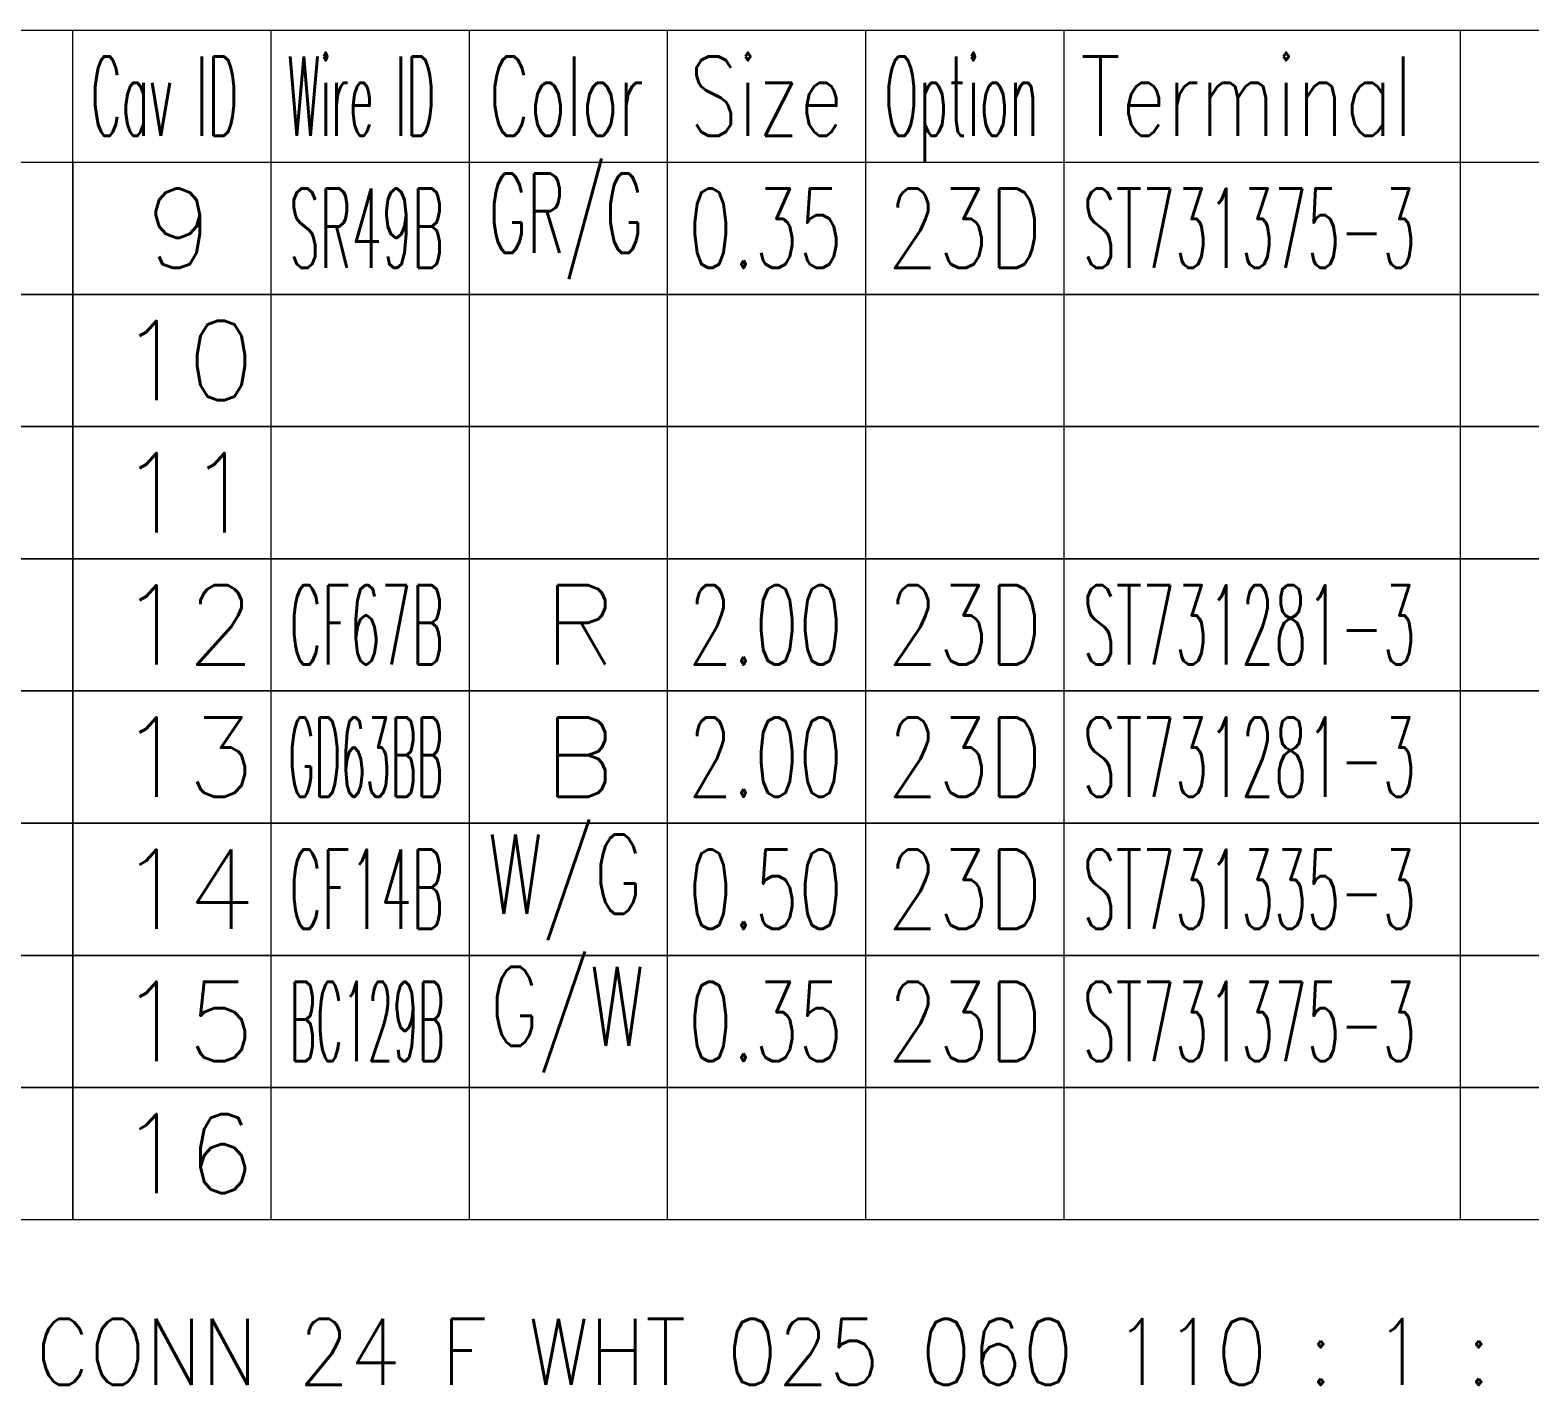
# Model space of a CAD drawing. Header units: inches. Extents: x 47316 to 59086, y 3141 to 11743.
# Drawn here: x 51145.6 to 51202.3, y 5886 to 5937.3 of the extents above; entities that cross this region are included whole.
import ezdxf

# ---------------------------------------------------------------- set-up
doc = ezdxf.new("R2010")
doc.units = ezdxf.units.IN
doc.header["$MEASUREMENT"] = 0
doc.styles.get("Standard").update_dxf_attribs({"font": ''})
doc.styles.get('Standard').set_extended_font_data('SimSun')

msp = doc.modelspace()

# ---------------------------------------------------------------- linework, layer by layer
at = {"color": 0, "linetype": 'Continuous', "lineweight": 15}
for p, q in [((51064.721, 5937.282), (51312.221, 5937.282)), ((51064.721, 5932.282), (51312.221, 5932.282))]:
    msp.add_line(p, q, dxfattribs=at)
at = {"color": 7, "linetype": 'Continuous', "lineweight": 15}
for p, q in [((51147.221, 5932.282), (51147.221, 5937.282)), ((51154.721, 5932.282), (51154.721, 5937.282)), ((51162.221, 5932.282), (51162.221, 5937.282)), ((51169.721, 5932.282), (51169.721, 5937.282)), ((51177.221, 5932.282), (51177.221, 5937.282)), ((51184.721, 5932.282), (51184.721, 5937.282)), ((51199.721, 5932.282), (51199.721, 5937.282))]:
    msp.add_line(p, q, dxfattribs=at)
at = {"color": 102, "linetype": 'Continuous', "lineweight": 15}
for p, q in [((51154.721, 5927.282), (51154.721, 5932.282)), ((51162.221, 5927.282), (51162.221, 5932.282)), ((51169.721, 5927.282), (51169.721, 5932.282)), ((51177.221, 5927.282), (51177.221, 5932.282)), ((51184.721, 5927.282), (51184.721, 5932.282)), ((51199.721, 5927.282), (51199.721, 5932.282)), ((51154.721, 5922.282), (51154.721, 5927.282)), ((51162.221, 5922.282), (51162.221, 5927.282)), ((51169.721, 5922.282), (51169.721, 5927.282)), ((51177.221, 5922.282), (51177.221, 5927.282)), ((51184.721, 5922.282), (51184.721, 5927.282)), ((51199.721, 5922.282), (51199.721, 5927.282)), ((51154.721, 5917.282), (51154.721, 5922.282)), ((51162.221, 5917.282), (51162.221, 5922.282)), ((51169.721, 5917.282), (51169.721, 5922.282)), ((51177.221, 5917.282), (51177.221, 5922.282)), ((51184.721, 5917.282), (51184.721, 5922.282)), ((51199.721, 5917.282), (51199.721, 5922.282)), ((51154.721, 5912.282), (51154.721, 5917.282)), ((51162.221, 5912.282), (51162.221, 5917.282)), ((51169.721, 5912.282), (51169.721, 5917.282)), ((51177.221, 5912.282), (51177.221, 5917.282)), ((51184.721, 5912.282), (51184.721, 5917.282)), ((51199.721, 5912.282), (51199.721, 5917.282)), ((51154.721, 5907.282), (51154.721, 5912.282)), ((51162.221, 5907.282), (51162.221, 5912.282)), ((51169.721, 5907.282), (51169.721, 5912.282)), ((51177.221, 5907.282), (51177.221, 5912.282)), ((51184.721, 5907.282), (51184.721, 5912.282)), ((51199.721, 5907.282), (51199.721, 5912.282)), ((51154.721, 5902.282), (51154.721, 5907.282)), ((51162.221, 5902.282), (51162.221, 5907.282)), ((51169.721, 5902.282), (51169.721, 5907.282)), ((51177.221, 5902.282), (51177.221, 5907.282)), ((51184.721, 5902.282), (51184.721, 5907.282)), ((51199.721, 5902.282), (51199.721, 5907.282)), ((51154.721, 5897.282), (51154.721, 5902.282)), ((51162.221, 5897.282), (51162.221, 5902.282)), ((51169.721, 5897.282), (51169.721, 5902.282)), ((51177.221, 5897.282), (51177.221, 5902.282)), ((51184.721, 5897.282), (51184.721, 5902.282)), ((51199.721, 5897.282), (51199.721, 5902.282)), ((51154.721, 5892.282), (51154.721, 5897.282)), ((51162.221, 5892.282), (51162.221, 5897.282)), ((51169.721, 5892.282), (51169.721, 5897.282)), ((51177.221, 5892.282), (51177.221, 5897.282)), ((51184.721, 5892.282), (51184.721, 5897.282)), ((51199.721, 5892.282), (51199.721, 5897.282))]:
    msp.add_line(p, q, dxfattribs=at)
at = {"color": 0, "linetype": 'Continuous', "lineweight": 15}
for points in [[(51064.721, 5927.282), (51064.721, 5932.282), (51147.221, 5932.282), (51147.221, 5927.282)], [(51147.221, 5927.282), (51147.221, 5932.282), (51229.721, 5932.282), (51229.721, 5927.282)], [(51064.721, 5922.282), (51064.721, 5927.282), (51147.221, 5927.282), (51147.221, 5922.282)], [(51147.221, 5922.282), (51147.221, 5927.282), (51229.721, 5927.282), (51229.721, 5922.282)], [(51064.721, 5917.282), (51064.721, 5922.282), (51147.221, 5922.282), (51147.221, 5917.282)], [(51147.221, 5917.282), (51147.221, 5922.282), (51229.721, 5922.282), (51229.721, 5917.282)], [(51064.721, 5912.282), (51064.721, 5917.282), (51147.221, 5917.282), (51147.221, 5912.282)], [(51147.221, 5912.282), (51147.221, 5917.282), (51229.721, 5917.282), (51229.721, 5912.282)], [(51064.721, 5907.282), (51064.721, 5912.282), (51147.221, 5912.282), (51147.221, 5907.282)], [(51147.221, 5907.282), (51147.221, 5912.282), (51229.721, 5912.282), (51229.721, 5907.282)], [(51064.721, 5902.282), (51064.721, 5907.282), (51147.221, 5907.282), (51147.221, 5902.282)], [(51147.221, 5902.282), (51147.221, 5907.282), (51229.721, 5907.282), (51229.721, 5902.282)], [(51064.721, 5897.282), (51064.721, 5902.282), (51147.221, 5902.282), (51147.221, 5897.282)], [(51147.221, 5897.282), (51147.221, 5902.282), (51229.721, 5902.282), (51229.721, 5897.282)], [(51064.721, 5892.282), (51064.721, 5897.282), (51147.221, 5897.282), (51147.221, 5892.282)], [(51147.221, 5892.282), (51147.221, 5897.282), (51229.721, 5897.282), (51229.721, 5892.282)]]:
    msp.add_lwpolyline(points, close=True, dxfattribs=at)

# ---------------------------------------------------------------- texts
at = {"color": 7, "linetype": 'Continuous', "lineweight": 15, "char_height": 3, "attachment_point": 1}
for s, insert, width in [('\\Fromans.shx;\\W0.4292452830;\\T1.0000000000;\\o\\lCav ID', (51147.905, 5936.282), 6.5), ('\\Fromans.shx;\\W0.4026548673;\\T1.0000000000;\\o\\lWire ID', (51155.336, 5936.282), 6.5), ('\\Fromans.shx;\\W0.5687500000;\\T1.0000000000;\\o\\lColor', (51162.965, 5936.282), 6.5), ('\\Fromans.shx;\\W0.7222222222;\\T1.0000000000;\\o\\lSize', (51170.53, 5936.282), 6.5), ('\\Fromans.shx;\\W0.4595959596;\\T1.0000000000;\\o\\lOption', (51177.918, 5936.282), 6.5), ('\\Fromans.shx;\\W0.7480916031;\\T1.0000000000;\\o\\lTerminal', (51185.328, 5936.282), 14), ('\\Fromans.shx;\\W1.0000000000;\\T1.0000000000;\\o\\l9', (51149.971, 5931.282), 2.85714), ('\\Fromans.shx;\\W1.0000000000;\\T1.0000000000;\\o\\l10', (51148.971, 5926.282), 5.71429), ('\\Fromans.shx;\\W1.0000000000;\\T1.0000000000;\\o\\l11', (51148.971, 5921.282), 5.71429), ('\\Fromans.shx;\\W1.0000000000;\\T1.0000000000;\\o\\l12', (51148.971, 5916.282), 5.71429), ('\\Fromans.shx;\\W1.0000000000;\\T1.0000000000;\\o\\l13', (51148.971, 5911.282), 5.71429), ('\\Fromans.shx;\\W1.0000000000;\\T1.0000000000;\\o\\l14', (51148.971, 5906.282), 5.71429), ('\\Fromans.shx;\\W1.0000000000;\\T1.0000000000;\\o\\l15', (51148.971, 5901.282), 5.71429), ('\\Fromans.shx;\\W1.0000000000;\\T1.0000000000;\\o\\l16', (51148.971, 5896.282), 5.71429)]:
    msp.add_mtext(s, dxfattribs=dict(at, insert=insert, width=width))
at = {"color": 140, "linetype": 'Continuous', "lineweight": 15, "char_height": 3, "attachment_point": 1}
for s, insert, width in [('\\Fromans.shx;\\W0.5352941176;\\T1.0000000000;\\o\\lGR/G', (51162.95, 5931.854), 6.5), ('\\Fromans.shx;\\W0.7459016393;\\T1.0000000000;\\o\\l23D', (51178.041, 5931.282), 6.5), ('\\Fromans.shx;\\W1.0000000000;\\T1.0000000000;\\o\\lR', (51165.042, 5916.282), 3), ('\\Fromans.shx;\\W0.7459016393;\\T1.0000000000;\\o\\l23D', (51178.041, 5916.282), 6.5), ('\\Fromans.shx;\\W1.0000000000;\\T1.0000000000;\\o\\lB', (51165.042, 5911.282), 3), ('\\Fromans.shx;\\W0.7459016393;\\T1.0000000000;\\o\\l23D', (51178.041, 5911.282), 6.5), ('\\Fromans.shx;\\W0.6791044776;\\T1.0000000000;\\o\\lW/G', (51162.915, 5906.854), 6.5), ('\\Fromans.shx;\\W0.7459016393;\\T1.0000000000;\\o\\l23D', (51178.041, 5906.282), 6.5), ('\\Fromans.shx;\\W0.6791044776;\\T1.0000000000;\\o\\lG/W', (51163.012, 5901.854), 6.5), ('\\Fromans.shx;\\W0.7459016393;\\T1.0000000000;\\o\\l23D', (51178.041, 5901.282), 6.5)]:
    msp.add_mtext(s, dxfattribs=dict(at, insert=insert, width=width))
at = {"color": 21, "linetype": 'Continuous', "lineweight": 15, "char_height": 3, "attachment_point": 1}
for s, insert, width in [('\\Fromans.shx;\\W0.4460784314;\\T1.0000000000;\\o\\lSR49B', (51155.412, 5931.282), 6.5), ('\\Fromans.shx;\\W0.6500000000;\\T1.0000000000;\\o\\l0.35', (51170.499, 5931.282), 6.5), ('\\Fromans.shx;\\W0.4851485149;\\T1.0000000000;\\o\\lST731375-3', (51185.429, 5931.282), 14), ('\\Fromans.shx;\\W0.4550000000;\\T1.0000000000;\\o\\lCF67B', (51155.416, 5916.282), 6.5), ('\\Fromans.shx;\\W0.6500000000;\\T1.0000000000;\\o\\l2.00', (51170.499, 5916.282), 6.5), ('\\Fromans.shx;\\W0.4851485149;\\T1.0000000000;\\o\\lST731281-3', (51185.429, 5916.282), 14), ('\\Fromans.shx;\\W0.3669354839;\\T1.0000000000;\\o\\lGD63BB', (51155.378, 5911.282), 6.5), ('\\Fromans.shx;\\W0.6500000000;\\T1.0000000000;\\o\\l2.00', (51170.499, 5911.282), 6.5), ('\\Fromans.shx;\\W0.4851485149;\\T1.0000000000;\\o\\lST731281-3', (51185.429, 5911.282), 14), ('\\Fromans.shx;\\W0.4550000000;\\T1.0000000000;\\o\\lCF14B', (51155.416, 5906.282), 6.5), ('\\Fromans.shx;\\W0.6500000000;\\T1.0000000000;\\o\\l0.50', (51170.499, 5906.282), 6.5), ('\\Fromans.shx;\\W0.4851485149;\\T1.0000000000;\\o\\lST731335-3', (51185.429, 5906.282), 14), ('\\Fromans.shx;\\W0.3699186992;\\T1.0000000000;\\o\\lBC129B', (51155.432, 5901.282), 6.5), ('\\Fromans.shx;\\W0.6500000000;\\T1.0000000000;\\o\\l0.35', (51170.499, 5901.282), 6.5), ('\\Fromans.shx;\\W0.4851485149;\\T1.0000000000;\\o\\lST731375-3', (51185.429, 5901.282), 14)]:
    msp.add_mtext(s, dxfattribs=dict(at, insert=insert, width=width))
at = {"color": 42, "linetype": 'Continuous', "lineweight": 15, "insert": (51145.828, 5888.532), "char_height": 2.5, "width": 85.92857, "attachment_point": 1}
msp.add_mtext('\\Fromans.shx;\\W0.9000000000;\\T1.0000000000;\\o\\lCONN 24 F WHT 025 060 110 : 1 : MG655767', dxfattribs=at)

doc.saveas('drawing.dxf')
